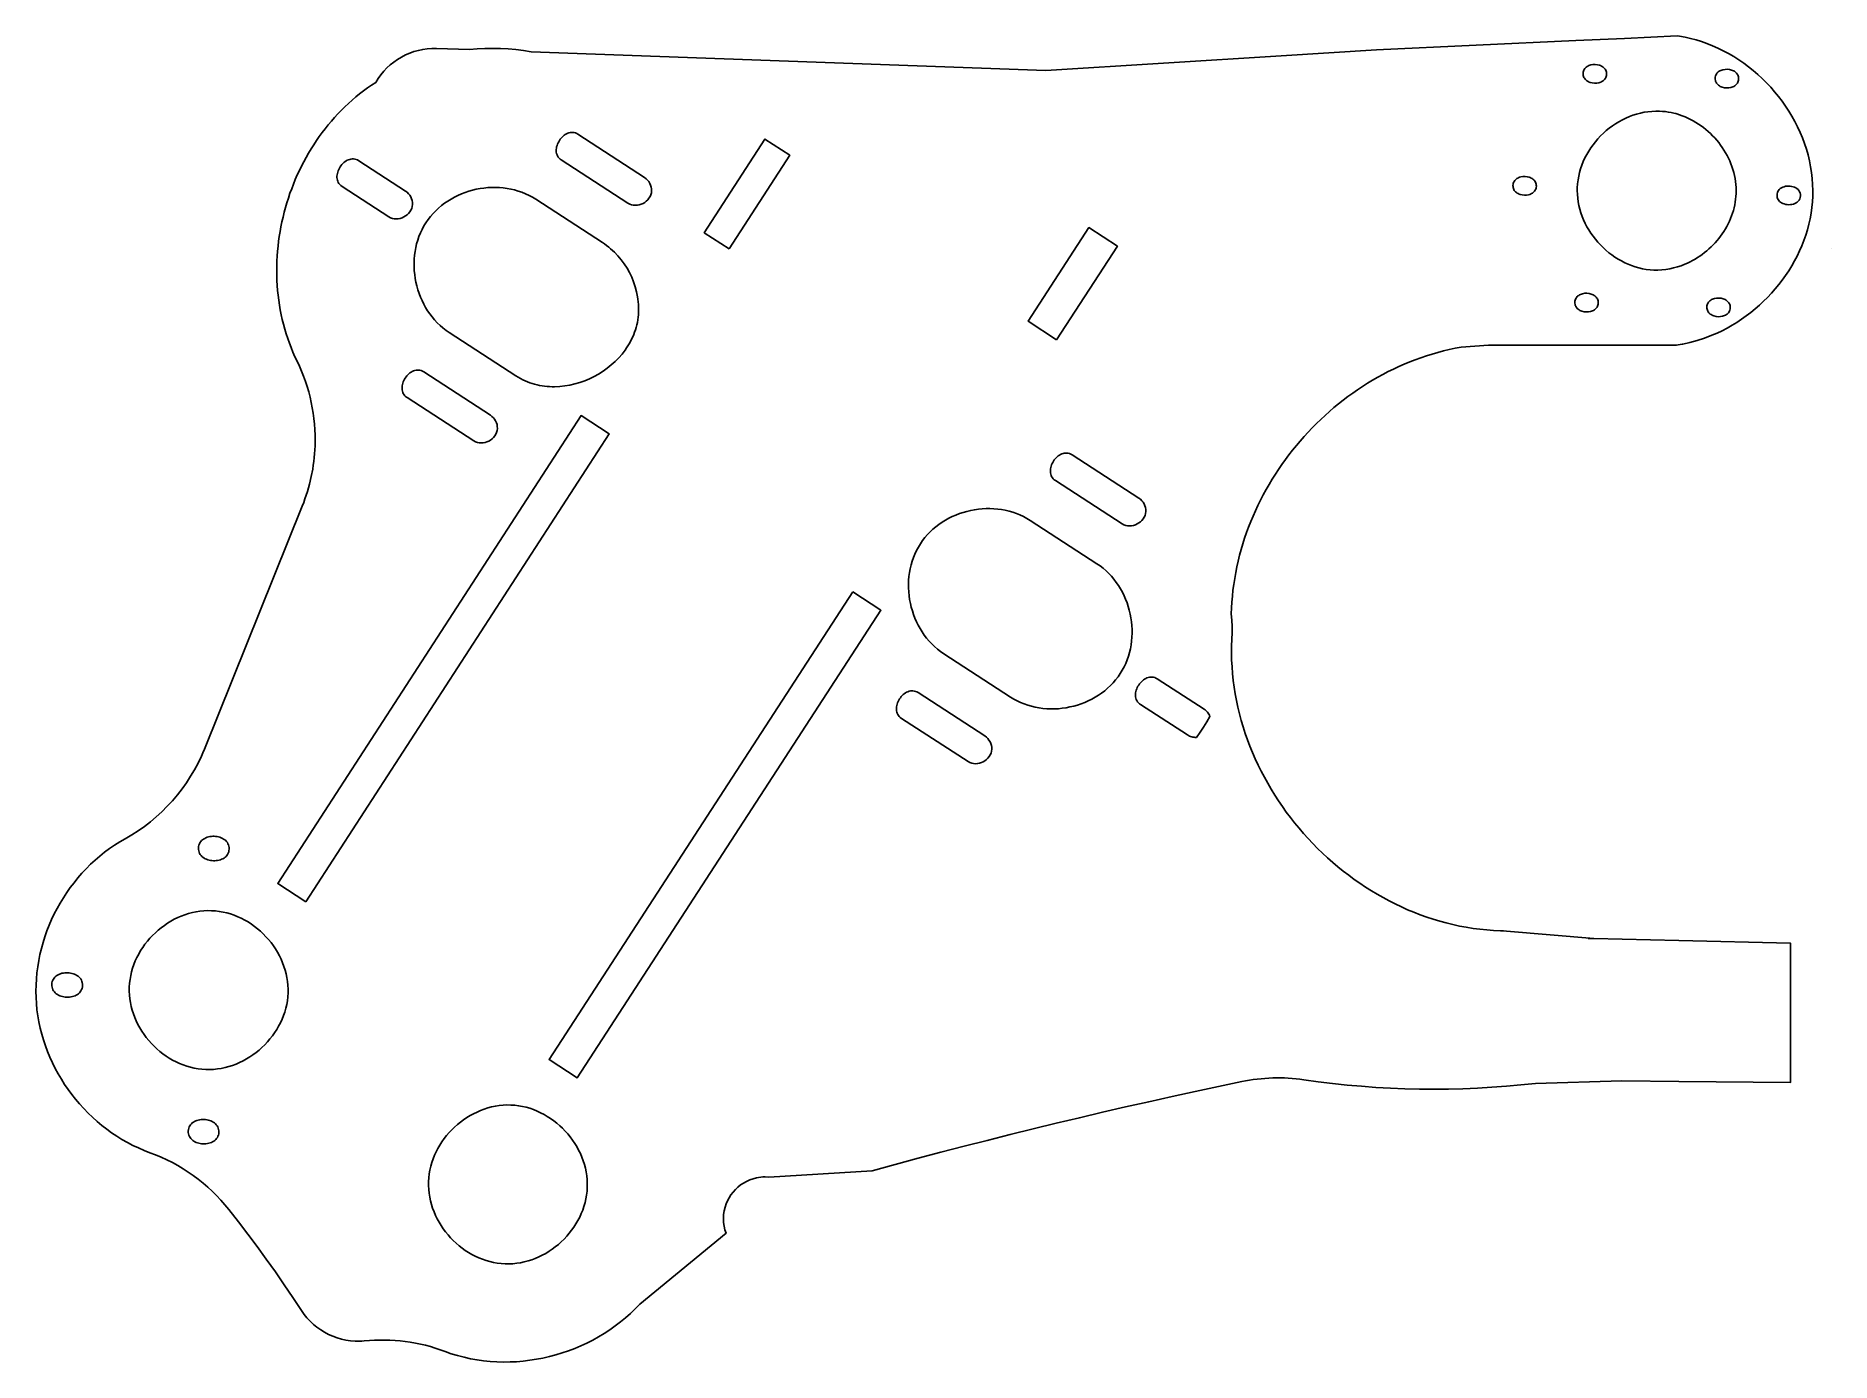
# Model space of a CAD drawing. Extents: x 321 to 643, y 323 to 560.
import ezdxf

# ---------------------------------------------------------------- set-up
doc = ezdxf.new("R2010")
doc.units = 0
doc.layers.add('Nível_Padrão', color=1, linetype='CONTINUOUS')

msp = doc.modelspace()

# ---------------------------------------------------------------- linework, layer by layer
at = {"layer": 'Nível_Padrão'}
for points in [[(600.36, 398.64), (615.63, 398.27), (635.63, 397.8), (635.63, 372.79), (615.63, 372.99), (605.42, 373.09), (589.89, 372.64), (587.3, 372.37), (584.7, 372.14), (582.1, 371.95), (579.5, 371.8), (576.9, 371.69), (574.3, 371.63), (571.7, 371.61), (569.1, 371.63), (566.5, 371.69), (563.9, 371.79), (561.3, 371.94), (558.71, 372.13), (556.11, 372.36), (553.52, 372.63), (550.94, 372.94), (548.35, 373.3), (547.66, 373.39), (546.96, 373.47), (546.27, 373.54), (545.57, 373.58), (544.87, 373.62), (544.17, 373.63), (543.47, 373.64), (542.77, 373.62), (542.07, 373.59), (541.38, 373.55), (540.68, 373.49), (539.98, 373.42), (539.29, 373.33), (538.6, 373.22), (537.91, 373.1), (537.22, 372.97), (533.05, 372.09), (528.88, 371.2), (524.71, 370.29), (520.55, 369.37), (516.39, 368.43), (512.24, 367.47), (508.09, 366.5), (503.94, 365.51), (499.8, 364.5), (495.66, 363.48), (491.53, 362.44), (487.4, 361.38), (483.27, 360.31), (479.15, 359.23), (475.04, 358.12), (470.92, 357), (452.39, 355.85), (451.74, 355.88), (451.34, 355.87), (450.95, 355.84), (450.56, 355.79), (450.17, 355.72), (449.55, 355.56), (448.96, 355.35), (448.39, 355.09), (447.84, 354.79), (447.32, 354.44), (446.84, 354.06), (446.39, 353.63), (445.97, 353.17), (445.6, 352.68), (445.26, 352.16), (444.97, 351.61), (444.72, 351.03), (444.53, 350.43), (444.38, 349.8), (444.28, 349.16), (444.25, 348.5), (444.24, 348.38), (444.25, 348.04), (444.27, 347.7), (444.36, 347.04), (444.51, 346.4), (444.71, 345.78), (429.27, 333.09), (428.44, 332.23), (427.58, 331.41), (426.69, 330.63), (425.78, 329.88), (424.83, 329.16), (423.86, 328.48), (422.86, 327.83), (421.84, 327.22), (420.8, 326.64), (419.73, 326.1), (418.65, 325.6), (417.56, 325.14), (416.44, 324.71), (415.32, 324.33), (414.18, 323.98), (413.02, 323.67), (411.86, 323.41), (410.69, 323.18), (409.52, 323), (408.34, 322.85), (407.15, 322.75), (405.96, 322.7), (404.78, 322.68), (403.59, 322.71), (402.4, 322.79), (401.22, 322.9), (400.05, 323.07), (398.88, 323.28), (397.72, 323.54), (396.57, 323.84), (395.43, 324.19), (394.3, 324.59), (393.43, 324.9), (392.55, 325.19), (391.67, 325.45), (390.78, 325.69), (389.88, 325.9), (388.98, 326.08), (388.07, 326.24), (387.17, 326.38), (386.25, 326.48), (385.34, 326.56), (384.42, 326.62), (383.5, 326.64), (382.58, 326.64), (381.66, 326.62), (380.74, 326.57), (379.81, 326.49), (379.4, 326.45), (378.99, 326.43), (378.17, 326.44), (377.35, 326.51), (376.54, 326.63), (375.74, 326.8), (374.95, 327.03), (374.18, 327.31), (373.43, 327.64), (372.7, 328.02), (372, 328.45), (371.33, 328.92), (370.69, 329.44), (370.09, 330), (369.53, 330.6), (369.01, 331.23), (368.77, 331.57), (368.54, 331.91), (367.01, 334.25), (365.45, 336.56), (363.87, 338.86), (362.25, 341.14), (360.61, 343.39), (358.94, 345.63), (357.25, 347.85), (355.52, 350.04), (354.82, 350.9), (354.09, 351.73), (353.33, 352.53), (352.54, 353.3), (351.73, 354.05), (350.89, 354.77), (350.03, 355.46), (349.14, 356.12), (348.24, 356.75), (347.31, 357.35), (346.36, 357.91), (345.39, 358.44), (344.41, 358.94), (343.41, 359.41), (342.39, 359.84), (341.36, 360.23), (340.32, 360.63), (339.3, 361.07), (338.3, 361.54), (337.32, 362.05), (336.36, 362.6), (335.42, 363.18), (334.5, 363.8), (333.61, 364.45), (332.73, 365.13), (331.89, 365.84), (331.06, 366.58), (330.27, 367.34), (329.49, 368.14), (328.75, 368.96), (328.04, 369.8), (327.35, 370.67), (326.69, 371.57), (326.07, 372.48), (325.48, 373.41), (324.91, 374.37), (324.39, 375.34), (323.89, 376.33), (323.43, 377.34), (323.01, 378.36), (322.62, 379.39), (322.27, 380.44), (321.96, 381.5), (321.69, 382.57), (321.46, 383.66), (321.26, 384.75), (321.11, 385.84), (321, 386.95), (320.94, 388.06), (320.92, 389.16), (320.94, 390.27), (321, 391.38), (321.1, 392.48), (321.24, 393.57), (321.42, 394.66), (321.64, 395.75), (321.9, 396.82), (322.2, 397.89), (322.53, 398.94), (322.9, 399.99), (323.3, 401.02), (323.74, 402.03), (324.22, 403.03), (324.73, 404.02), (325.27, 404.98), (325.84, 405.93), (326.45, 406.86), (327.08, 407.76), (327.75, 408.64), (328.45, 409.5), (329.18, 410.34), (329.93, 411.14), (330.71, 411.93), (331.53, 412.68), (332.36, 413.4), (333.23, 414.09), (334.11, 414.75), (335.03, 415.37), (335.97, 415.97), (336.93, 416.52), (337.52, 416.86), (338.11, 417.21), (339.26, 417.95), (340.38, 418.73), (341.46, 419.57), (342.51, 420.44), (343.52, 421.37), (344.48, 422.33), (345.41, 423.33), (346.29, 424.37), (347.13, 425.45), (347.92, 426.56), (348.67, 427.71), (349.37, 428.88), (350.01, 430.09), (350.6, 431.32), (350.88, 431.95), (351.14, 432.58), (368.69, 476.15), (368.95, 476.79), (369.18, 477.44), (369.41, 478.1), (369.62, 478.76), (369.81, 479.43), (369.99, 480.1), (370.31, 481.44), (370.57, 482.81), (370.68, 483.49), (370.77, 484.18), (370.85, 484.87), (370.91, 485.56), (370.96, 486.25), (370.99, 486.94), (371.01, 487.92), (371, 488.9), (370.96, 489.88), (370.89, 490.86), (370.79, 491.84), (370.66, 492.81), (370.5, 493.77), (370.31, 494.73), (370.09, 495.69), (369.85, 496.64), (369.57, 497.58), (369.27, 498.51), (368.94, 499.43), (368.58, 500.34), (368.19, 501.24), (367.77, 502.13), (367.39, 502.93), (367.03, 503.75), (366.7, 504.57), (366.38, 505.39), (366.09, 506.23), (365.81, 507.07), (365.56, 507.91), (365.33, 508.76), (365.12, 509.62), (364.93, 510.48), (364.76, 511.34), (364.61, 512.21), (364.48, 513.08), (364.37, 513.96), (364.28, 514.83), (364.21, 515.71), (364.16, 516.59), (364.13, 517.47), (364.12, 518.36), (364.12, 519.24), (364.15, 520.12), (364.2, 521), (364.27, 521.89), (364.35, 522.77), (364.45, 523.64), (364.58, 524.52), (364.72, 525.39), (364.87, 526.26), (365.05, 527.13), (365.25, 527.99), (365.46, 528.85), (365.69, 529.71), (365.94, 530.56), (366.21, 531.4), (366.49, 532.24), (366.8, 533.07), (367.12, 533.9), (367.45, 534.72), (367.81, 535.53), (368.18, 536.33), (368.57, 537.12), (368.97, 537.91), (369.39, 538.68), (369.83, 539.45), (370.29, 540.21), (370.76, 540.95), (371.24, 541.69), (371.75, 542.41), (372.27, 543.13), (372.8, 543.83), (373.35, 544.51), (373.92, 545.19), (374.5, 545.85), (375.1, 546.5), (375.71, 547.13), (376.34, 547.75), (376.98, 548.35), (377.64, 548.94), (378.31, 549.52), (378.99, 550.07), (379.7, 550.61), (380.41, 551.13), (381.14, 551.64), (381.89, 552.13), (382.32, 552.83), (382.8, 553.5), (383.32, 554.13), (383.88, 554.72), (384.48, 555.27), (385.12, 555.78), (385.79, 556.25), (386.49, 556.67), (387.22, 557.05), (387.97, 557.37), (388.73, 557.65), (389.52, 557.88), (390.32, 558.05), (391.13, 558.16), (391.95, 558.22), (392.77, 558.22), (398.7, 558.01), (400.09, 558.13), (401.47, 558.2), (402.85, 558.22), (404.24, 558.2), (405.62, 558.12), (407, 558), (408.37, 557.83), (409.74, 557.61), (502.06, 554.26), (544.3, 556.92), (561.42, 557.99), (597.16, 559.63), (605.89, 560.03), (615.35, 560.46), (615.73, 560.41), (616.73, 560.23), (617.73, 560), (618.71, 559.74), (619.68, 559.44), (620.65, 559.11), (621.64, 558.71), (622.63, 558.28), (623.59, 557.81), (624.54, 557.3), (625.47, 556.76), (626.38, 556.18), (627.27, 555.57), (628.13, 554.93), (628.98, 554.25), (629.8, 553.55), (630.59, 552.82), (631.36, 552.06), (632.1, 551.27), (632.81, 550.46), (633.5, 549.62), (634.15, 548.76), (634.77, 547.88), (635.36, 546.98), (635.92, 546.05), (636.44, 545.11), (636.93, 544.15), (637.38, 543.17), (637.79, 542.18), (638.17, 541.17), (638.5, 540.15), (638.8, 539.12), (639.05, 538.08), (639.26, 537.02), (639.43, 535.96), (639.55, 534.89), (639.62, 533.81), (639.65, 532.73), (639.64, 531.72), (639.58, 530.69), (639.48, 529.68), (639.34, 528.67), (639.16, 527.67), (638.94, 526.69), (638.68, 525.71), (638.38, 524.74), (638.05, 523.79), (637.68, 522.84), (637.28, 521.92), (636.84, 521), (636.37, 520.11), (635.87, 519.23), (635.34, 518.36), (634.78, 517.52), (634.18, 516.69), (633.57, 515.88), (632.92, 515.1), (632.25, 514.34), (631.55, 513.59), (630.83, 512.88), (630.08, 512.18), (629.32, 511.51), (628.53, 510.87), (627.72, 510.26), (626.89, 509.67), (626.04, 509.11), (625.18, 508.58), (624.3, 508.08), (623.4, 507.61), (622.48, 507.18), (621.56, 506.78), (620.25, 506.27), (618.93, 505.84), (617.58, 505.47), (616.36, 505.2), (616.22, 505.18), (615.15, 505), (581.47, 505), (576.55, 504.65), (575.5, 504.46), (574.45, 504.24), (573.41, 503.99), (572.38, 503.72), (571.36, 503.43), (570.34, 503.11), (569.33, 502.77), (568.33, 502.41), (567.34, 502.02), (566.36, 501.62), (565.39, 501.19), (564.43, 500.74), (563.48, 500.27), (562.54, 499.78), (561.61, 499.27), (560.69, 498.74), (559.78, 498.19), (558.88, 497.62), (558, 497.03), (557.12, 496.42), (556.26, 495.8), (555.41, 495.15), (554.58, 494.5), (553.76, 493.82), (552.95, 493.12), (552.16, 492.41), (551.38, 491.69), (550.61, 490.95), (549.86, 490.19), (549.13, 489.42), (548.41, 488.63), (547.71, 487.83), (547.02, 487.02), (546.35, 486.19), (545.69, 485.35), (545.05, 484.5), (544.43, 483.63), (543.83, 482.75), (543.25, 481.86), (542.68, 480.96), (542.13, 480.05), (541.6, 479.12), (541.09, 478.19), (540.6, 477.25), (540.13, 476.29), (539.68, 475.33), (539.25, 474.36), (538.84, 473.38), (538.45, 472.39), (538.09, 471.4), (537.74, 470.39), (537.42, 469.38), (537.11, 468.36), (536.83, 467.34), (536.58, 466.31), (536.34, 465.27), (536.13, 464.23), (535.95, 463.19), (535.78, 462.13), (535.64, 461.08), (535.53, 460.02), (535.44, 458.96), (535.38, 457.89), (535.34, 456.82), (535.42, 455.69), (535.47, 454.56), (535.47, 453.43), (535.43, 452.3), (535.39, 451.06), (535.38, 449.83), (535.41, 448.6), (535.47, 447.37), (535.56, 446.14), (535.69, 444.92), (535.85, 443.71), (536.05, 442.5), (536.27, 441.29), (536.53, 440.1), (536.81, 438.91), (537.13, 437.73), (537.48, 436.56), (537.85, 435.39), (538.26, 434.24), (538.69, 433.09), (539.16, 431.96), (539.65, 430.84), (540.16, 429.73), (540.71, 428.63), (541.27, 427.54), (541.87, 426.47), (542.49, 425.41), (543.13, 424.36), (543.8, 423.33), (544.5, 422.31), (545.21, 421.31), (545.95, 420.33), (546.71, 419.36), (547.49, 418.41), (548.3, 417.47), (549.12, 416.56), (549.97, 415.66), (550.83, 414.79), (551.71, 413.93), (552.62, 413.09), (553.54, 412.28), (554.48, 411.48), (555.44, 410.71), (556.41, 409.96), (557.4, 409.23), (558.41, 408.53), (559.43, 407.85), (560.47, 407.19), (561.52, 406.56), (562.58, 405.96), (563.66, 405.38), (564.75, 404.82), (565.86, 404.3), (566.98, 403.8), (568.11, 403.33), (569.25, 402.89), (570.4, 402.48), (571.56, 402.09), (572.73, 401.74), (573.91, 401.42), (575.1, 401.13), (576.3, 400.87), (577.5, 400.64), (578.72, 400.45), (579.94, 400.29), (581.16, 400.16), (582.4, 400.07), (583.63, 400.01)], [(637.16, 532.73), (637.16, 532.73), (637.29, 532.53), (637.37, 532.31), (637.43, 532.06), (637.44, 531.8), (637.4, 531.51), (637.32, 531.26), (637.21, 531.03), (637.05, 530.83), (636.87, 530.66), (636.65, 530.52), (636.42, 530.4), (636.17, 530.31), (635.9, 530.25), (635.63, 530.21), (635.35, 530.2), (635.07, 530.22), (634.79, 530.26), (634.53, 530.33), (634.27, 530.43), (634.04, 530.55), (633.86, 530.66), (633.7, 530.8), (633.56, 530.95), (633.45, 531.12), (633.35, 531.3), (633.29, 531.5), (633.25, 531.72), (633.24, 531.95), (633.26, 532.17), (633.31, 532.37), (633.39, 532.56), (633.48, 532.73), (633.64, 532.92), (633.82, 533.09), (634.03, 533.23), (634.26, 533.35), (634.51, 533.43), (634.77, 533.5), (635.04, 533.53), (635.31, 533.54), (635.58, 533.53), (635.85, 533.49), (636.12, 533.43), (636.37, 533.34), (636.6, 533.22), (636.81, 533.08), (637, 532.92), (637.16, 532.73)], [(584.68, 399.93), (583.63, 400.01), (584.16, 399.98), (584.68, 399.93), (600.36, 398.64), (599.36, 398.66)]]:
    msp.add_lwpolyline(points, dxfattribs=at)
for points in [[(598.46, 553.75), (598.46, 553.54), (598.49, 553.35), (598.54, 553.18), (598.61, 553.01), (598.7, 552.86), (598.81, 552.71), (598.93, 552.59), (599.07, 552.47), (599.22, 552.37), (599.38, 552.28), (599.55, 552.2), (599.73, 552.13), (600.1, 552.04), (600.49, 552), (600.89, 552.01), (601.27, 552.08), (601.45, 552.13), (601.63, 552.2), (601.8, 552.27), (601.95, 552.37), (602.1, 552.47), (602.23, 552.59), (602.35, 552.72), (602.45, 552.87), (602.53, 553.03), (602.59, 553.21), (602.63, 553.39), (602.65, 553.59), (602.65, 553.8), (602.62, 553.99), (602.57, 554.17), (602.5, 554.33), (602.41, 554.49), (602.3, 554.63), (602.18, 554.76), (602.04, 554.87), (601.89, 554.97), (601.73, 555.07), (601.56, 555.14), (601.38, 555.21), (601.01, 555.3), (600.62, 555.34), (600.22, 555.33), (599.84, 555.26), (599.66, 555.21), (599.48, 555.15), (599.31, 555.07), (599.16, 554.97), (599.01, 554.87), (598.88, 554.75), (598.76, 554.62), (598.66, 554.47), (598.58, 554.31), (598.52, 554.14), (598.48, 553.95), (598.46, 553.75)], [(622.14, 552.89), (622.16, 553.09), (622.2, 553.28), (622.26, 553.45), (622.35, 553.61), (622.45, 553.76), (622.56, 553.89), (622.7, 554.01), (622.84, 554.12), (623, 554.21), (623.17, 554.29), (623.34, 554.35), (623.53, 554.41), (623.91, 554.47), (624.3, 554.48), (624.69, 554.44), (625.07, 554.35), (625.25, 554.29), (625.42, 554.21), (625.58, 554.12), (625.73, 554.01), (625.86, 553.9), (625.99, 553.77), (626.09, 553.63), (626.18, 553.47), (626.25, 553.31), (626.3, 553.13), (626.33, 552.94), (626.34, 552.74), (626.32, 552.54), (626.28, 552.35), (626.21, 552.17), (626.13, 552.01), (626.03, 551.87), (625.91, 551.73), (625.78, 551.61), (625.64, 551.51), (625.48, 551.42), (625.31, 551.34), (625.14, 551.27), (624.95, 551.22), (624.57, 551.16), (624.18, 551.14), (623.79, 551.18), (623.41, 551.28), (623.23, 551.34), (623.06, 551.42), (622.9, 551.51), (622.75, 551.61), (622.61, 551.73), (622.49, 551.86), (622.38, 552), (622.29, 552.15), (622.22, 552.32), (622.17, 552.5), (622.15, 552.69), (622.14, 552.89)], [(615.15, 518.99), (615.36, 519.05), (616.03, 519.27), (616.69, 519.52), (617.17, 519.73), (617.63, 519.95), (618.09, 520.19), (618.54, 520.44), (618.98, 520.71), (619.41, 521), (619.83, 521.29), (620.24, 521.61), (620.64, 521.93), (621.03, 522.27), (621.41, 522.63), (621.78, 522.99), (622.13, 523.37), (622.48, 523.76), (622.8, 524.16), (623.12, 524.57), (623.42, 524.99), (623.71, 525.42), (623.98, 525.86), (624.23, 526.31), (624.47, 526.76), (624.69, 527.23), (624.9, 527.7), (625.08, 528.18), (625.25, 528.66), (625.41, 529.16), (625.54, 529.65), (625.65, 530.16), (625.74, 530.67), (625.81, 531.18), (625.86, 531.69), (625.89, 532.21), (625.9, 532.73), (625.89, 533.28), (625.85, 533.83), (625.79, 534.37), (625.7, 534.92), (625.6, 535.45), (625.47, 535.98), (625.32, 536.51), (625.15, 537.03), (624.96, 537.54), (624.75, 538.04), (624.52, 538.54), (624.27, 539.03), (624, 539.51), (623.72, 539.98), (623.42, 540.44), (623.1, 540.89), (622.77, 541.33), (622.42, 541.75), (622.06, 542.17), (621.68, 542.57), (621.29, 542.95), (620.89, 543.33), (620.47, 543.68), (620.04, 544.03), (619.6, 544.35), (619.15, 544.66), (618.69, 544.96), (618.21, 545.23), (617.73, 545.49), (617.24, 545.73), (616.74, 545.95), (616.23, 546.15), (615.74, 546.32), (615.25, 546.48), (615.06, 546.53), (614.74, 546.61), (614.24, 546.72), (613.73, 546.82), (613.21, 546.89), (612.69, 546.94), (612.17, 546.97), (611.47, 546.98), (610.77, 546.94), (610.08, 546.87), (609.4, 546.77), (608.72, 546.62), (608.05, 546.45), (607.4, 546.24), (606.75, 545.99), (606.11, 545.72), (605.49, 545.41), (604.88, 545.08), (604.29, 544.72), (603.71, 544.33), (603.15, 543.92), (602.61, 543.48), (602.09, 543.01), (601.59, 542.53), (601.11, 542.02), (600.66, 541.49), (600.23, 540.95), (599.83, 540.38), (599.45, 539.8), (599.1, 539.2), (598.78, 538.58), (598.49, 537.96), (598.24, 537.31), (598.01, 536.66), (597.82, 535.99), (597.66, 535.32), (597.54, 534.64), (597.46, 533.94), (597.41, 533.25), (597.41, 532.73), (597.43, 532.05), (597.49, 531.37), (597.58, 530.7), (597.71, 530.04), (597.87, 529.38), (598.06, 528.73), (598.29, 528.1), (598.54, 527.47), (598.82, 526.85), (599.14, 526.25), (599.48, 525.67), (599.84, 525.09), (600.23, 524.54), (600.65, 524), (601.09, 523.48), (601.55, 522.98), (602.03, 522.5), (602.53, 522.04), (603.05, 521.6), (603.59, 521.19), (604.15, 520.8), (604.72, 520.44), (605.31, 520.11), (605.92, 519.8), (606.53, 519.52), (607.16, 519.28), (607.8, 519.06), (608.45, 518.88), (609.11, 518.73), (609.78, 518.61), (610.46, 518.53), (611.14, 518.49), (611.86, 518.48), (612.57, 518.52), (613.28, 518.59), (613.98, 518.71), (614.67, 518.86), (615.15, 518.99)], [(431.36, 532.67), (431.35, 533.02), (431.29, 533.37), (431.19, 533.71), (431.04, 534.03), (430.86, 534.34), (430.64, 534.61), (430.39, 534.86), (430.11, 535.08), (418.15, 542.83), (417.92, 542.97), (417.69, 543.06), (417.46, 543.13), (417.22, 543.16), (416.99, 543.16), (416.76, 543.14), (416.53, 543.08), (416.31, 543.01), (416.09, 542.91), (415.88, 542.79), (415.68, 542.65), (415.49, 542.49), (415.3, 542.32), (415.13, 542.13), (414.97, 541.93), (414.82, 541.72), (414.69, 541.5), (414.57, 541.27), (414.47, 541.04), (414.39, 540.8), (414.32, 540.56), (414.28, 540.32), (414.25, 540.07), (414.25, 539.84), (414.27, 539.6), (414.32, 539.37), (414.39, 539.15), (414.49, 538.94), (414.61, 538.74), (414.76, 538.55), (414.95, 538.38), (415.16, 538.22), (427.11, 530.46), (427.43, 530.29), (427.76, 530.17), (428.1, 530.11), (428.45, 530.09), (428.81, 530.11), (429.15, 530.18), (429.49, 530.29), (429.82, 530.44), (430.13, 530.62), (430.41, 530.84), (430.67, 531.08), (430.89, 531.36), (431.08, 531.65), (431.22, 531.97), (431.32, 532.31), (431.36, 532.67)], [(445.25, 522.29), (456.13, 539.07), (451.68, 541.96), (440.8, 525.18), (445.25, 522.29)], [(388.46, 530.23), (388.45, 530.59), (388.39, 530.94), (388.29, 531.28), (388.15, 531.6), (387.97, 531.9), (387.75, 532.18), (387.5, 532.43), (387.21, 532.64), (378.83, 538.09), (378.59, 538.22), (378.36, 538.31), (378.13, 538.38), (377.89, 538.41), (377.66, 538.41), (377.43, 538.39), (377.2, 538.33), (376.98, 538.26), (376.76, 538.16), (376.55, 538.04), (376.35, 537.9), (376.16, 537.74), (375.97, 537.57), (375.8, 537.38), (375.64, 537.18), (375.49, 536.97), (375.36, 536.75), (375.24, 536.52), (375.14, 536.29), (375.06, 536.05), (374.99, 535.81), (374.95, 535.57), (374.92, 535.32), (374.92, 535.09), (374.94, 534.85), (374.99, 534.62), (375.06, 534.4), (375.16, 534.19), (375.28, 533.99), (375.43, 533.8), (375.62, 533.63), (375.83, 533.47), (384.22, 528.03), (384.53, 527.86), (384.87, 527.74), (385.21, 527.67), (385.56, 527.65), (385.91, 527.68), (386.26, 527.75), (386.6, 527.86), (386.93, 528), (387.23, 528.19), (387.52, 528.4), (387.78, 528.65), (388, 528.92), (388.19, 529.22), (388.33, 529.54), (388.42, 529.88), (388.46, 530.23)], [(585.87, 533.66), (585.88, 533.46), (585.9, 533.27), (585.95, 533.09), (586.02, 532.93), (586.11, 532.77), (586.22, 532.63), (586.34, 532.5), (586.48, 532.39), (586.63, 532.28), (586.79, 532.19), (586.96, 532.12), (587.14, 532.05), (587.52, 531.96), (587.91, 531.92), (588.3, 531.93), (588.68, 532), (588.87, 532.05), (589.04, 532.11), (589.21, 532.19), (589.37, 532.28), (589.51, 532.39), (589.64, 532.51), (589.76, 532.64), (589.86, 532.79), (589.94, 532.95), (590.01, 533.12), (590.05, 533.31), (590.07, 533.51), (590.06, 533.71), (590.04, 533.91), (589.99, 534.08), (589.91, 534.25), (589.82, 534.4), (589.72, 534.54), (589.59, 534.67), (589.46, 534.79), (589.31, 534.89), (589.15, 534.98), (588.98, 535.06), (588.8, 535.13), (588.42, 535.22), (588.03, 535.26), (587.64, 535.25), (587.26, 535.18), (587.07, 535.13), (586.9, 535.06), (586.73, 534.98), (586.57, 534.89), (586.43, 534.79), (586.3, 534.67), (586.18, 534.53), (586.08, 534.39), (586, 534.23), (585.93, 534.05), (585.89, 533.87), (585.87, 533.66)], [(407.02, 499.51), (407.42, 499.26), (407.82, 499.03), (408.24, 498.82), (408.65, 498.63), (409.08, 498.45), (409.51, 498.29), (409.94, 498.14), (410.38, 498.01), (410.82, 497.9), (411.26, 497.81), (411.71, 497.73), (412.16, 497.67), (412.61, 497.62), (413.06, 497.59), (413.52, 497.57), (413.97, 497.57), (414.88, 497.61), (415.79, 497.7), (416.7, 497.86), (417.6, 498.06), (418.49, 498.32), (419.36, 498.63), (420.22, 498.99), (421.05, 499.39), (421.86, 499.84), (422.65, 500.34), (423.41, 500.88), (424.13, 501.46), (424.81, 502.07), (425.46, 502.73), (426.06, 503.42), (426.62, 504.14), (426.88, 504.51), (427.12, 504.9), (427.36, 505.28), (427.58, 505.68), (427.78, 506.09), (427.98, 506.5), (428.15, 506.92), (428.31, 507.34), (428.46, 507.77), (428.59, 508.21), (428.71, 508.65), (428.8, 509.1), (428.88, 509.55), (428.95, 510.01), (428.99, 510.48), (429.02, 510.95), (429.03, 511.41), (429.02, 511.87), (429, 512.33), (428.96, 512.79), (428.91, 513.24), (428.84, 513.7), (428.66, 514.6), (428.43, 515.48), (428.13, 516.35), (427.79, 517.2), (427.39, 518.02), (426.95, 518.82), (426.45, 519.59), (425.91, 520.33), (425.32, 521.03), (424.68, 521.69), (424.35, 522.01), (424.01, 522.31), (423.66, 522.61), (423.29, 522.89), (422.92, 523.16), (422.54, 523.42), (410.59, 531.18), (409.99, 531.54), (409.37, 531.87), (408.74, 532.16), (408.1, 532.42), (407.45, 532.65), (406.78, 532.84), (406.11, 533), (405.43, 533.12), (404.74, 533.22), (404.05, 533.27), (403.36, 533.3), (402.66, 533.3), (401.97, 533.26), (401.28, 533.19), (400.59, 533.09), (399.9, 532.96), (399.22, 532.8), (398.55, 532.61), (397.89, 532.39), (397.24, 532.14), (396.61, 531.87), (395.99, 531.56), (395.38, 531.22), (394.79, 530.86), (394.22, 530.47), (393.67, 530.05), (393.14, 529.61), (392.63, 529.13), (392.15, 528.64), (391.7, 528.11), (391.27, 527.56), (390.87, 526.98), (390.51, 526.39), (390.18, 525.77), (389.89, 525.14), (389.63, 524.5), (389.4, 523.85), (389.21, 523.18), (389.05, 522.51), (388.93, 521.83), (388.84, 521.14), (388.78, 520.45), (388.75, 519.76), (388.75, 519.06), (388.79, 518.37), (388.86, 517.68), (388.96, 516.99), (389.09, 516.3), (389.25, 515.63), (389.44, 514.96), (389.66, 514.3), (389.91, 513.65), (390.18, 513.01), (390.49, 512.39), (390.83, 511.78), (391.19, 511.19), (391.58, 510.62), (392, 510.07), (392.44, 509.54), (392.92, 509.03), (393.41, 508.55), (393.94, 508.1), (394.49, 507.67), (395.07, 507.27), (407.02, 499.51)], [(504.01, 505.99), (514.91, 522.76), (509.8, 526.09), (498.9, 509.32), (504.01, 505.99)], [(642.93, 522.3), (642.93, 522.3), (642.93, 522.3), (642.93, 522.3), (642.93, 522.3)], [(596.97, 512.72), (596.98, 512.52), (597, 512.33), (597.05, 512.15), (597.12, 511.99), (597.21, 511.83), (597.32, 511.69), (597.44, 511.56), (597.58, 511.45), (597.73, 511.34), (597.89, 511.25), (598.06, 511.18), (598.24, 511.11), (598.62, 511.02), (599.01, 510.98), (599.4, 510.99), (599.78, 511.05), (599.97, 511.11), (600.14, 511.17), (600.31, 511.25), (600.47, 511.34), (600.61, 511.45), (600.74, 511.57), (600.86, 511.7), (600.96, 511.85), (601.04, 512.01), (601.11, 512.18), (601.15, 512.37), (601.17, 512.57), (601.16, 512.77), (601.13, 512.97), (601.08, 513.14), (601.01, 513.31), (600.92, 513.46), (600.82, 513.6), (600.69, 513.73), (600.56, 513.85), (600.41, 513.95), (600.25, 514.04), (600.08, 514.12), (599.9, 514.19), (599.52, 514.28), (599.13, 514.32), (598.74, 514.31), (598.36, 514.24), (598.17, 514.19), (598, 514.12), (597.83, 514.04), (597.67, 513.95), (597.53, 513.85), (597.39, 513.73), (597.28, 513.59), (597.18, 513.45), (597.09, 513.29), (597.03, 513.11), (596.99, 512.93), (596.97, 512.72)], [(620.65, 511.87), (620.66, 511.66), (620.69, 511.47), (620.74, 511.29), (620.81, 511.13), (620.9, 510.98), (621.01, 510.83), (621.13, 510.71), (621.27, 510.59), (621.42, 510.49), (621.58, 510.4), (621.75, 510.32), (621.93, 510.25), (622.3, 510.16), (622.69, 510.12), (623.09, 510.13), (623.47, 510.2), (623.65, 510.25), (623.83, 510.31), (623.99, 510.39), (624.15, 510.49), (624.3, 510.59), (624.43, 510.71), (624.54, 510.84), (624.65, 510.99), (624.73, 511.15), (624.79, 511.32), (624.83, 511.51), (624.85, 511.71), (624.85, 511.92), (624.82, 512.11), (624.77, 512.29), (624.7, 512.45), (624.61, 512.61), (624.5, 512.75), (624.38, 512.87), (624.24, 512.99), (624.09, 513.09), (623.93, 513.18), (623.76, 513.26), (623.58, 513.33), (623.2, 513.42), (622.81, 513.46), (622.42, 513.45), (622.04, 513.38), (621.86, 513.33), (621.68, 513.27), (621.51, 513.19), (621.36, 513.09), (621.21, 512.99), (621.08, 512.87), (620.96, 512.74), (620.86, 512.59), (620.78, 512.43), (620.72, 512.26), (620.67, 512.07), (620.65, 511.87)], [(403.69, 490.06), (403.68, 490.42), (403.63, 490.77), (403.52, 491.1), (403.38, 491.43), (403.2, 491.73), (402.98, 492.01), (402.73, 492.25), (402.44, 492.47), (390.49, 500.23), (390.26, 500.36), (390.03, 500.45), (389.79, 500.52), (389.56, 500.55), (389.33, 500.55), (389.1, 500.53), (388.87, 500.48), (388.65, 500.4), (388.43, 500.3), (388.22, 500.18), (388.02, 500.04), (387.82, 499.88), (387.64, 499.71), (387.47, 499.52), (387.31, 499.32), (387.16, 499.11), (387.03, 498.89), (386.91, 498.66), (386.81, 498.43), (386.72, 498.19), (386.66, 497.95), (386.61, 497.71), (386.59, 497.47), (386.59, 497.23), (386.61, 496.99), (386.65, 496.77), (386.73, 496.55), (386.82, 496.33), (386.95, 496.13), (387.1, 495.95), (387.28, 495.77), (387.5, 495.61), (399.45, 487.85), (399.76, 487.68), (400.1, 487.57), (400.44, 487.5), (400.79, 487.48), (401.14, 487.51), (401.49, 487.57), (401.83, 487.68), (402.16, 487.83), (402.47, 488.01), (402.75, 488.23), (403.01, 488.48), (403.23, 488.75), (403.42, 489.05), (403.56, 489.37), (403.65, 489.7), (403.69, 490.06)], [(369.33, 405.23), (423.74, 489.13), (418.71, 492.39), (364.3, 408.49), (369.33, 405.23)], [(506.79, 485.34), (506.56, 485.47), (506.33, 485.57), (506.09, 485.63), (505.86, 485.66), (505.62, 485.67), (505.39, 485.64), (505.17, 485.59), (504.94, 485.51), (504.73, 485.41), (504.52, 485.29), (504.31, 485.15), (504.12, 485), (503.94, 484.82), (503.77, 484.64), (503.6, 484.44), (503.46, 484.22), (503.33, 484), (503.21, 483.77), (503.11, 483.54), (503.02, 483.3), (502.96, 483.06), (502.91, 482.82), (502.89, 482.58), (502.89, 482.34), (502.91, 482.11), (502.96, 481.88), (503.03, 481.66), (503.12, 481.45), (503.25, 481.24), (503.4, 481.06), (503.59, 480.88), (503.8, 480.73), (515.76, 472.98), (516.07, 472.81), (516.41, 472.69), (516.75, 472.62), (517.1, 472.6), (517.45, 472.63), (517.8, 472.7), (518.14, 472.81), (518.47, 472.96), (518.77, 473.14), (519.06, 473.36), (519.32, 473.6), (519.54, 473.87), (519.72, 474.17), (519.87, 474.49), (519.96, 474.83), (520, 475.19), (519.99, 475.54), (519.93, 475.89), (519.83, 476.23), (519.69, 476.55), (519.51, 476.86), (519.29, 477.13), (519.03, 477.38), (518.75, 477.59), (506.79, 485.34)], [(499.28, 473.59), (498.68, 473.96), (498.07, 474.28), (497.44, 474.58), (496.8, 474.84), (496.14, 475.06), (495.48, 475.26), (494.81, 475.41), (494.12, 475.54), (493.44, 475.63), (492.75, 475.69), (492.05, 475.72), (491.36, 475.71), (490.66, 475.67), (489.97, 475.61), (489.28, 475.51), (488.6, 475.38), (487.92, 475.22), (487.25, 475.03), (486.59, 474.81), (485.94, 474.56), (485.3, 474.28), (484.68, 473.97), (484.07, 473.64), (483.49, 473.27), (482.91, 472.88), (482.36, 472.47), (481.83, 472.02), (481.33, 471.55), (480.85, 471.05), (480.39, 470.53), (479.97, 469.97), (479.57, 469.4), (479.21, 468.8), (478.88, 468.19), (478.58, 467.56), (478.32, 466.92), (478.1, 466.26), (477.91, 465.6), (477.75, 464.93), (477.62, 464.24), (477.53, 463.56), (477.47, 462.87), (477.45, 462.17), (477.45, 461.48), (477.49, 460.78), (477.56, 460.09), (477.65, 459.4), (477.78, 458.72), (477.94, 458.04), (478.13, 457.37), (478.35, 456.71), (478.6, 456.06), (478.88, 455.42), (479.19, 454.8), (479.52, 454.19), (479.89, 453.6), (480.28, 453.03), (480.69, 452.48), (481.14, 451.95), (481.61, 451.45), (482.11, 450.97), (482.64, 450.51), (483.19, 450.08), (483.76, 449.69), (495.71, 441.93), (496.31, 441.56), (496.92, 441.23), (497.55, 440.94), (498.2, 440.68), (498.85, 440.45), (499.52, 440.26), (500.19, 440.1), (500.87, 439.98), (501.56, 439.89), (502.25, 439.83), (502.94, 439.8), (503.64, 439.81), (504.33, 439.84), (505.02, 439.91), (505.71, 440.01), (506.4, 440.14), (507.07, 440.3), (507.74, 440.49), (508.4, 440.71), (509.05, 440.96), (509.69, 441.24), (510.31, 441.55), (510.92, 441.88), (511.51, 442.24), (512.08, 442.63), (512.63, 443.05), (513.16, 443.5), (513.67, 443.97), (514.15, 444.47), (514.6, 444.99), (515.03, 445.54), (515.43, 446.12), (515.79, 446.72), (516.12, 447.33), (516.41, 447.96), (516.67, 448.6), (516.9, 449.26), (517.09, 449.92), (517.25, 450.59), (517.37, 451.27), (517.46, 451.96), (517.52, 452.65), (517.55, 453.35), (517.54, 454.04), (517.51, 454.73), (517.44, 455.43), (517.34, 456.12), (517.21, 456.8), (517.05, 457.48), (516.86, 458.15), (516.64, 458.81), (516.39, 459.46), (516.11, 460.1), (515.81, 460.72), (515.47, 461.32), (515.11, 461.91), (514.72, 462.49), (514.3, 463.04), (513.85, 463.57), (513.38, 464.07), (512.88, 464.55), (512.36, 465.01), (511.81, 465.43), (511.23, 465.83), (499.28, 473.59)], [(467.47, 460.77), (412.98, 376.92), (418.01, 373.65), (472.5, 457.5), (467.47, 460.77)], [(519.07, 440.57), (527.46, 435.13), (527.65, 435.02), (527.84, 434.93), (528.04, 434.85), (528.24, 434.79), (528.45, 434.74), (528.66, 434.71), (528.87, 434.69), (529.08, 434.69), (529.74, 435.6), (530.36, 436.53), (530.95, 437.48), (531.51, 438.46), (531.43, 438.65), (531.32, 438.84), (531.21, 439.02), (531.08, 439.19), (530.94, 439.34), (530.79, 439.49), (530.63, 439.63), (530.45, 439.75), (522.06, 445.19), (521.83, 445.32), (521.6, 445.41), (521.36, 445.48), (521.13, 445.51), (520.89, 445.51), (520.66, 445.48), (520.44, 445.43), (520.21, 445.36), (520, 445.26), (519.79, 445.14), (519.58, 445), (519.39, 444.84), (519.21, 444.67), (519.04, 444.48), (518.87, 444.28), (518.73, 444.07), (518.6, 443.85), (518.48, 443.62), (518.38, 443.38), (518.29, 443.14), (518.23, 442.9), (518.18, 442.66), (518.16, 442.42), (518.16, 442.18), (518.18, 441.95), (518.23, 441.72), (518.3, 441.5), (518.39, 441.29), (518.52, 441.09), (518.67, 440.9), (518.86, 440.73), (519.07, 440.57)], [(479.17, 442.71), (478.94, 442.84), (478.7, 442.93), (478.47, 443), (478.24, 443.03), (478, 443.03), (477.77, 443.01), (477.55, 442.96), (477.32, 442.88), (477.11, 442.78), (476.9, 442.66), (476.69, 442.52), (476.5, 442.36), (476.32, 442.19), (476.14, 442), (475.98, 441.8), (475.84, 441.59), (475.7, 441.37), (475.59, 441.14), (475.49, 440.91), (475.4, 440.67), (475.34, 440.43), (475.29, 440.18), (475.27, 439.94), (475.27, 439.7), (475.29, 439.47), (475.34, 439.24), (475.41, 439.02), (475.5, 438.81), (475.63, 438.61), (475.78, 438.42), (475.96, 438.25), (476.18, 438.09), (488.14, 430.34), (488.45, 430.17), (488.79, 430.06), (489.13, 429.99), (489.48, 429.97), (489.83, 430), (490.18, 430.07), (490.52, 430.18), (490.85, 430.32), (491.15, 430.51), (491.44, 430.72), (491.69, 430.97), (491.92, 431.24), (492.1, 431.54), (492.25, 431.86), (492.34, 432.2), (492.38, 432.55), (492.37, 432.91), (492.31, 433.26), (492.21, 433.6), (492.07, 433.92), (491.88, 434.22), (491.67, 434.5), (491.41, 434.75), (491.13, 434.96), (479.17, 442.71)], [(350.08, 414.86), (350.09, 414.6), (350.12, 414.35), (350.19, 414.12), (350.28, 413.9), (350.4, 413.7), (350.54, 413.51), (350.7, 413.34), (350.88, 413.19), (351.08, 413.06), (351.29, 412.94), (351.51, 412.84), (351.74, 412.75), (351.99, 412.68), (352.24, 412.63), (352.49, 412.6), (352.75, 412.58), (353.01, 412.58), (353.26, 412.59), (353.52, 412.63), (353.76, 412.68), (354, 412.75), (354.23, 412.83), (354.45, 412.94), (354.66, 413.06), (354.85, 413.2), (355.02, 413.35), (355.17, 413.53), (355.31, 413.72), (355.41, 413.93), (355.5, 414.16), (355.55, 414.4), (355.58, 414.67), (355.57, 414.93), (355.53, 415.18), (355.47, 415.41), (355.37, 415.63), (355.26, 415.83), (355.12, 416.02), (354.96, 416.18), (354.78, 416.34), (354.58, 416.47), (354.37, 416.59), (354.15, 416.69), (353.91, 416.78), (353.67, 416.85), (353.42, 416.9), (353.16, 416.93), (352.91, 416.95), (352.65, 416.95), (352.39, 416.94), (352.14, 416.9), (351.89, 416.85), (351.65, 416.78), (351.42, 416.7), (351.2, 416.59), (351, 416.47), (350.81, 416.33), (350.64, 416.18), (350.48, 416), (350.35, 415.81), (350.24, 415.6), (350.16, 415.37), (350.11, 415.13), (350.08, 414.86)], [(337.67, 389.9), (337.66, 389.2), (337.7, 388.5), (337.77, 387.81), (337.87, 387.13), (338.02, 386.45), (338.19, 385.78), (338.4, 385.12), (338.65, 384.47), (338.92, 383.84), (339.23, 383.21), (339.56, 382.6), (339.92, 382.01), (340.31, 381.43), (340.72, 380.88), (341.16, 380.34), (341.63, 379.81), (342.11, 379.32), (342.62, 378.84), (343.15, 378.38), (343.69, 377.96), (344.26, 377.55), (344.84, 377.18), (345.44, 376.83), (346.06, 376.51), (346.68, 376.22), (347.33, 375.96), (347.98, 375.74), (348.65, 375.55), (349.32, 375.39), (350, 375.27), (350.7, 375.19), (351.39, 375.14), (352.09, 375.14), (352.79, 375.17), (353.48, 375.24), (354.16, 375.35), (354.84, 375.49), (355.51, 375.67), (356.17, 375.88), (356.82, 376.12), (357.45, 376.39), (358.07, 376.7), (358.68, 377.03), (359.28, 377.39), (359.85, 377.78), (360.41, 378.2), (360.95, 378.63), (361.47, 379.1), (361.97, 379.58), (362.45, 380.09), (362.9, 380.62), (363.33, 381.17), (363.74, 381.73), (364.11, 382.31), (364.46, 382.91), (364.78, 383.53), (365.07, 384.16), (365.33, 384.8), (365.55, 385.45), (365.74, 386.12), (365.9, 386.79), (366.02, 387.48), (366.1, 388.17), (366.15, 388.87), (366.16, 389.57), (366.12, 390.26), (366.05, 390.95), (365.94, 391.64), (365.8, 392.31), (365.62, 392.98), (365.41, 393.64), (365.17, 394.29), (364.9, 394.93), (364.59, 395.55), (364.26, 396.16), (363.9, 396.75), (363.51, 397.33), (363.09, 397.89), (362.66, 398.43), (362.19, 398.95), (361.71, 399.45), (361.2, 399.92), (360.67, 400.38), (360.12, 400.81), (359.56, 401.21), (358.98, 401.59), (358.38, 401.94), (357.76, 402.25), (357.13, 402.54), (356.49, 402.8), (355.84, 403.03), (355.17, 403.22), (354.5, 403.37), (353.81, 403.49), (353.12, 403.58), (352.42, 403.62), (351.73, 403.63), (351.03, 403.59), (350.34, 403.52), (349.65, 403.42), (348.98, 403.27), (348.31, 403.1), (347.65, 402.89), (347, 402.64), (346.37, 402.37), (345.74, 402.07), (345.13, 401.73), (344.54, 401.37), (343.96, 400.98), (343.4, 400.57), (342.86, 400.13), (342.34, 399.67), (341.84, 399.18), (341.37, 398.67), (340.91, 398.15), (340.48, 397.6), (340.08, 397.03), (339.7, 396.45), (339.36, 395.85), (339.04, 395.23), (338.75, 394.61), (338.49, 393.96), (338.26, 393.31), (338.07, 392.65), (337.92, 391.97), (337.8, 391.29), (337.71, 390.6), (337.67, 389.9)], [(323.78, 390.4), (323.78, 390.13), (323.82, 389.89), (323.89, 389.65), (323.98, 389.43), (324.1, 389.23), (324.24, 389.05), (324.4, 388.88), (324.58, 388.73), (324.77, 388.59), (324.98, 388.47), (325.21, 388.37), (325.44, 388.29), (325.69, 388.22), (325.94, 388.17), (326.19, 388.13), (326.45, 388.11), (326.7, 388.11), (326.96, 388.13), (327.21, 388.16), (327.46, 388.21), (327.7, 388.28), (327.93, 388.37), (328.15, 388.47), (328.36, 388.59), (328.55, 388.73), (328.72, 388.89), (328.87, 389.06), (329, 389.25), (329.11, 389.46), (329.19, 389.69), (329.25, 389.94), (329.27, 390.2), (329.27, 390.47), (329.23, 390.72), (329.16, 390.95), (329.07, 391.17), (328.95, 391.37), (328.81, 391.55), (328.65, 391.72), (328.47, 391.87), (328.28, 392.01), (328.07, 392.13), (327.84, 392.23), (327.61, 392.31), (327.37, 392.38), (327.12, 392.43), (326.86, 392.47), (326.6, 392.49), (326.35, 392.49), (326.09, 392.47), (325.84, 392.44), (325.59, 392.39), (325.35, 392.32), (325.12, 392.23), (324.9, 392.13), (324.7, 392.01), (324.51, 391.87), (324.33, 391.71), (324.18, 391.54), (324.05, 391.35), (323.94, 391.14), (323.86, 390.91), (323.8, 390.66), (323.78, 390.4)], [(391.35, 355.05), (391.34, 354.35), (391.37, 353.65), (391.45, 352.96), (391.55, 352.28), (391.7, 351.6), (391.87, 350.93), (392.08, 350.27), (392.33, 349.62), (392.6, 348.99), (392.9, 348.36), (393.24, 347.75), (393.6, 347.16), (393.99, 346.58), (394.4, 346.02), (394.84, 345.48), (395.3, 344.96), (395.79, 344.46), (396.3, 343.99), (396.82, 343.53), (397.37, 343.11), (397.94, 342.7), (398.52, 342.33), (399.12, 341.98), (399.73, 341.66), (400.36, 341.37), (401.01, 341.11), (401.66, 340.89), (402.32, 340.69), (403, 340.54), (403.68, 340.42), (404.37, 340.33), (405.07, 340.29), (405.77, 340.28), (406.47, 340.32), (407.16, 340.39), (407.84, 340.5), (408.52, 340.64), (409.19, 340.82), (409.85, 341.03), (410.49, 341.27), (411.13, 341.54), (411.75, 341.85), (412.36, 342.18), (412.96, 342.54), (413.53, 342.93), (414.09, 343.34), (414.63, 343.78), (415.15, 344.25), (415.65, 344.73), (416.13, 345.24), (416.58, 345.77), (417.01, 346.31), (417.42, 346.88), (417.79, 347.46), (418.14, 348.06), (418.46, 348.68), (418.75, 349.31), (419.01, 349.95), (419.23, 350.6), (419.42, 351.27), (419.58, 351.94), (419.7, 352.63), (419.78, 353.32), (419.83, 354.01), (419.83, 354.71), (419.8, 355.41), (419.73, 356.1), (419.62, 356.79), (419.48, 357.46), (419.3, 358.13), (419.09, 358.79), (418.85, 359.44), (418.58, 360.08), (418.27, 360.7), (417.94, 361.31), (417.58, 361.9), (417.19, 362.48), (416.77, 363.04), (416.33, 363.58), (415.87, 364.1), (415.39, 364.6), (414.88, 365.07), (414.35, 365.53), (413.8, 365.96), (413.24, 366.36), (412.65, 366.74), (412.06, 367.08), (411.44, 367.4), (410.81, 367.69), (410.17, 367.95), (409.52, 368.18), (408.85, 368.37), (408.18, 368.52), (407.49, 368.64), (406.8, 368.73), (406.1, 368.77), (405.4, 368.78), (404.71, 368.74), (404.02, 368.67), (403.33, 368.57), (402.66, 368.42), (401.99, 368.25), (401.33, 368.04), (400.68, 367.79), (400.05, 367.52), (399.42, 367.21), (398.81, 366.88), (398.22, 366.52), (397.64, 366.13), (397.08, 365.72), (396.54, 365.28), (396.02, 364.81), (395.52, 364.33), (395.05, 363.82), (394.59, 363.29), (394.16, 362.75), (393.76, 362.18), (393.38, 361.6), (393.04, 361), (392.72, 360.38), (392.43, 359.76), (392.17, 359.11), (391.94, 358.46), (391.75, 357.79), (391.6, 357.12), (391.48, 356.44), (391.39, 355.74), (391.35, 355.05)], [(348.24, 364.1), (348.25, 363.83), (348.28, 363.58), (348.35, 363.35), (348.44, 363.13), (348.56, 362.93), (348.7, 362.75), (348.86, 362.58), (349.04, 362.43), (349.24, 362.29), (349.45, 362.17), (349.67, 362.07), (349.91, 361.98), (350.15, 361.92), (350.4, 361.86), (350.65, 361.83), (350.91, 361.81), (351.17, 361.81), (351.42, 361.83), (351.68, 361.86), (351.92, 361.91), (352.16, 361.98), (352.4, 362.07), (352.61, 362.17), (352.82, 362.29), (353.01, 362.43), (353.18, 362.58), (353.34, 362.76), (353.47, 362.95), (353.58, 363.16), (353.66, 363.39), (353.71, 363.63), (353.74, 363.9), (353.73, 364.16), (353.69, 364.41), (353.63, 364.65), (353.54, 364.86), (353.42, 365.07), (353.28, 365.25), (353.12, 365.42), (352.94, 365.57), (352.74, 365.71), (352.53, 365.82), (352.31, 365.93), (352.07, 366.01), (351.83, 366.08), (351.58, 366.13), (351.33, 366.17), (351.07, 366.18), (350.81, 366.19), (350.56, 366.17), (350.3, 366.14), (350.05, 366.08), (349.81, 366.02), (349.58, 365.93), (349.37, 365.83), (349.16, 365.71), (348.97, 365.57), (348.8, 365.41), (348.64, 365.24), (348.51, 365.05), (348.4, 364.84), (348.32, 364.61), (348.27, 364.36), (348.24, 364.1)]]:
    msp.add_lwpolyline(points, close=True, dxfattribs=at)

doc.saveas('drawing.dxf')
